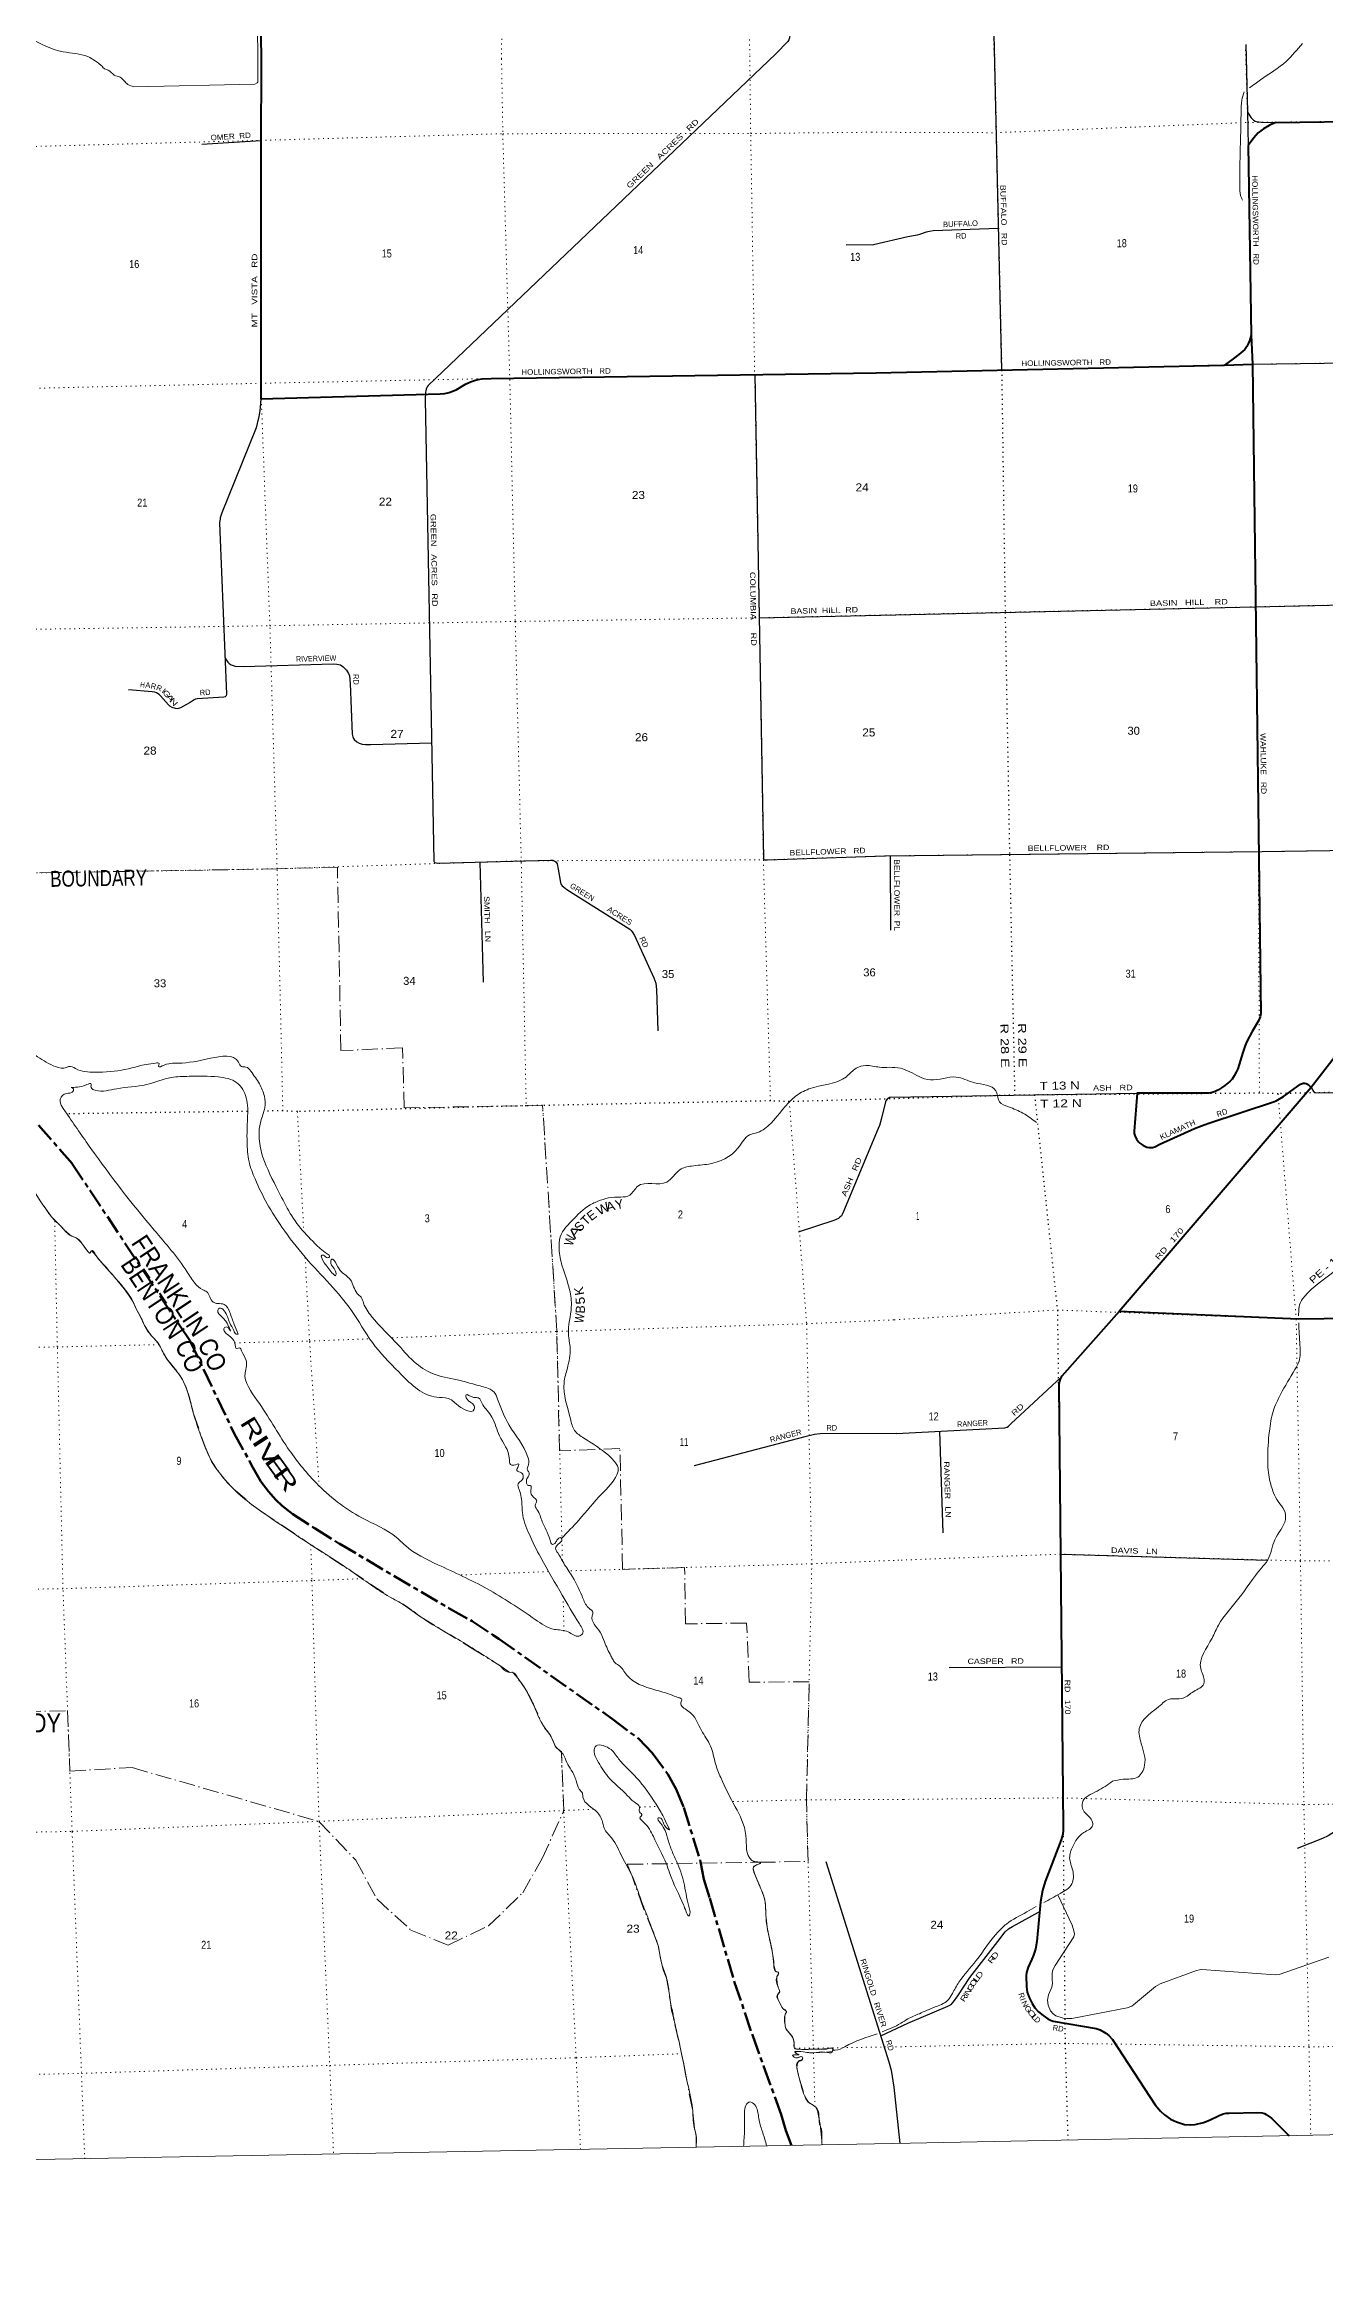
# Model space of a CAD drawing. Header units: feet. Extents: x 250644 to 505285, y -364975 to -177792.
# Drawn here: x 423196 to 451196, y -364975 to -316215 of the extents above; entities that cross this region are included whole.
import ezdxf
from ezdxf.enums import TextEntityAlignment as Align

# ---------------------------------------------------------------- set-up
doc = ezdxf.new("R2010")
doc.units = ezdxf.units.FT
doc.header["$LTSCALE"] = 70
for name, pattern in [('DOT_DASHED', [7.7, 5, -1.2, 0.3, -1.2]), ('DOTTED', [1.5, 0.3, -1.2]), ('LONG_DASH_SHORT_DASH', [9.9, 6, -1.2, 1.5, -1.2])]:
    doc.linetypes.add(name, pattern=pattern)
for name, color, linetype, lineweight in [('11', 7, 'LONG_DASH_SHORT_DASH', 60), ('26', 7, 'Continuous', 40), ('29', 7, 'Continuous', 25), ('39', 7, 'Continuous', 13), ('4', 7, 'Continuous', 13), ('44', 7, 'DOT_DASHED', 13), ('6', 7, 'DOTTED', 25), ('7', 7, 'DOTTED', 13)]:
    doc.layers.add(name, color=color, linetype=linetype, lineweight=lineweight)
for name, color, linetype in [('12', 7, 'Continuous'), ('27', 7, 'Continuous'), ('30', 7, 'Continuous'), ('41', 7, 'Continuous')]:
    doc.layers.add(name, color=color, linetype=linetype)

msp = doc.modelspace()

# ---------------------------------------------------------------- linework, layer by layer
at = {"layer": '11'}
msp.add_lwpolyline([(423065.54, -339844.45), (423801.79, -340689.99), (426146.14, -344218.14), (426371.54, -344556.42), (427338.14, -346572.87), (427753.83, -347328.12), (427924.62, -347636.98), (428092.7, -347858.43), (428252.5, -348035.15), (428395.47, -348169.8), (428625.01, -348352.56), (429117.26, -348667.44), (429639.79, -348993.98), (432073.03, -350426.28), (432552.6, -350693.16), (433008.5, -350993.16), (433134.65, -351077.31), (435611.72, -352825.91), (436195.98, -353265.31), (436490.34, -353568.26), (436832.82, -354034.59), (437015.89, -354361.36), (437177.9, -354766.65), (437549.01, -355949.83), (437622.32, -356330.14), (437748.36, -356749.92), (438292.85, -358591.06), (438687.85, -359757.89), (438931.83, -360439.04), (439311.08, -361477.66), (439414.14, -361829.51), (439534.22, -362157.86)], dxfattribs=at)
at = {"layer": '26'}
for p, q in [((450128.45, -317920.73), (460000.16, -317790.2)), ((449530.05, -318419.26), (449592.31, -322569.88)), ((449592.31, -322569.88), (449618.89, -323206.8)), ((450903.24, -339017.37), (446707.51, -343916.9))]:
    msp.add_line(p, q, dxfattribs=at)
for points in [[(427858.71, -309710.65), (427936.31, -316627.58)], [(427936.31, -316627.58), (427925.9, -318378.76), (427924.45, -323958.68), (431848.91, -323853.36), (431955.4, -323844.18), (432043.55, -323821.93), (432144.38, -323789.87), (432201.86, -323762.67), (432405.75, -323638.98), (432512.31, -323588.69), (432598.76, -323558.51), (432675.16, -323538.4), (432765.63, -323526.33), (432969.6, -323516.69), (441387.53, -323394.32)], [(450128.45, -317920.73), (449987.38, -317980.86), (449863.7, -318055.29), (449802.15, -318100.43), (449749.4, -318147.69), (449649.16, -318256.16), (449530.05, -318419.26)], [(449592.31, -322569.88), (449554.21, -322693.11), (449526.25, -322760.74), (449500.43, -322816.67), (449452.1, -322879.27), (449325.78, -322991.75), (449201.45, -323086.16), (449008.94, -323224.75)], [(441387.53, -323394.32), (449008.94, -323224.75), (449618.89, -323206.8)], [(449618.89, -323206.8), (449802.45, -337401.75), (449793.21, -337478.56), (449756.42, -337560.47), (449618.16, -337799.53), (449499.94, -338012.48), (449462.58, -338104.34), (449413.86, -338257.58), (449299.76, -338609.17), (449268.39, -338685.27), (449224.57, -338764.99), (449174.78, -338836.73), (449123.99, -338889.55), (449019.14, -338978.8), (448947.72, -339030.04), (448880.01, -339069.9), (448806.31, -339105.77), (448736.6, -339127.7), (448668.89, -339141.65), (448599.92, -339147.48), (447099.09, -339147.17), (447031.51, -339972.93), (447034.69, -340027.51), (447046.64, -340069.36), (447085.82, -340151.76), (447130.29, -340208.86), (447156.18, -340236.77), (447224.36, -340278.37), (447311.54, -340322.46), (447351.37, -340332.43), (447384.92, -340332.65), (447433.03, -340330.43), (447482.82, -340314.49), (447591.53, -340262.37), (448355.73, -339916.95), (448508.87, -339856.54), (448648.59, -339808.52), (450106.92, -339326.62), (450142.74, -339311.05), (450178.6, -339291.12), (450298.1, -339219.37), (450674.45, -338951.02), (450728.31, -338928.4), (450762.17, -338928.4), (450796.84, -338934.97), (450837.85, -338954.31), (450903.24, -339017.37)], [(460271.13, -328278.22), (458738.24, -328338.18), (458634.41, -328364.91), (458503.56, -328442.6), (458379.47, -328524.34), (458268.94, -328619.36), (456360.53, -330865.23), (456298.13, -330953.73), (456238.28, -331050.05), (454735.73, -334015.3), (454607.47, -334220.21), (454459.15, -334421.1), (454332.88, -334593.86), (450903.24, -339017.37)], [(446707.51, -343916.9), (445454.56, -345331.1), (445436.61, -345354.2), (445412.48, -345401.42), (445398.77, -345443.88), (445388.49, -345511.92), (445478.43, -355187.46), (445478.43, -355271.16), (445470.35, -355346.91), (445434.61, -355470.46), (445085.91, -356385.58), (445026.3, -356580.55), (444983.93, -356825.57), (444904.8, -357698.6), (444872.37, -357864.3), (444829.12, -357993.56), (444793.27, -358085.24), (444713.6, -358256.63), (444676.13, -358370.57), (444669.78, -358447.96), (444674.36, -358684), (444693.68, -358802.71), (444732.73, -358919.09), (444801.23, -359053.82), (444861.32, -359148.17), (444940.66, -359233.19), (445042.04, -359314.97), (445145.8, -359386.65), (445201.37, -359418.61), (445236.34, -359432.47), (445260.84, -359439.58), (446204, -359598.51), (446289.07, -359629.79), (446416.54, -359701.54), (446476.29, -359753.36), (446559.33, -359839.68), (447495.45, -361266.4), (447611.58, -361407.53), (447698.27, -361485.45), (447830.68, -361582.91), (447959.23, -361640.21), (448137.4, -361694.52), (448268.86, -361706.47), (448368.59, -361696.55), (448547.7, -361650.67), (448683.54, -361600.18), (448896.15, -361503.78), (448981.9, -361467.32), (449042.66, -361452.38), (449106.78, -361447.57), (449740.81, -361431.63), (449835.38, -361444.4), (449883.18, -361458.36), (449919.42, -361477.88), (450037.87, -361560.28), (450427.96, -361946.68)], [(456278.42, -344013.34), (450620.25, -344086.49), (446707.51, -343916.9)]]:
    msp.add_lwpolyline(points, dxfattribs=at)
at = {"layer": '29'}
for p, q in [((443973.32, -316322.41), (444134.21, -323333.21)), ((426633.35, -318395.19), (427925.37, -318309.93)), ((440733.87, -320587.23), (441333.55, -320591.76)), ((449618.89, -323206.8), (456897.55, -323096.03)), ((438829.76, -328750.35), (441489.5, -328688.46)), ((441711.05, -335576.86), (441701.89, -333954.51)), ((432715.56, -334089.66), (432791.39, -336715.73)), ((441692.53, -339230.3), (447099.09, -339147.17)), ((442777.84, -346536.67), (442848.29, -348757.18)), ((445426.79, -349228.07), (449940.57, -349356.62)), ((442984.77, -351701.06), (445445.89, -351687.19)), ((441487.95, -359755.61), (442082.54, -359480.47))]:
    msp.add_line(p, q, dxfattribs=at)
for points in [[(443627.22, -302100.55), (443665.35, -303669.11), (443653.05, -303760.15), (443633.38, -303794.6), (443577.5, -303868.4), (443474.19, -303982.21), (443444.67, -304021.6), (443431.94, -304066.05), (443431.55, -304103.66), (443438.11, -304146.34), (443474.44, -304234.96), (443638.24, -304527.86), (443667.74, -304586.2), (443674.26, -304630.84), (443681.19, -304762.92), (443722.52, -307441.68), (443818.79, -311979.81), (443842.76, -312516.28), (443893.45, -312797.17), (443900.65, -312845.08), (443973.32, -316322.41)], [(441164.04, -311337.99), (440899.94, -311841.84), (440841.83, -311928.72), (440758.13, -312023.84), (440549.88, -312207.73), (440490.84, -312240.55), (440448.89, -312246.23), (440363.97, -312235.34), (440280.9, -312227.42), (440151.01, -312243.28), (439940.01, -312301.36), (439575.64, -312424.37), (439535.23, -312446.98), (439493.63, -312486.73), (439467.39, -312539.25), (439450.53, -312648.94), (439504.41, -315950.29), (439496.11, -316065.42), (439481.35, -316108.1), (439453.78, -316148.97), (439196.57, -316414.47)], [(439196.57, -316414.47), (431586.65, -323673), (431566.61, -323701.08), (431546.56, -323749.22), (431536.54, -323785.32), (431529.88, -323813.38), (431521.8, -323977.46), (431710.38, -334069.59), (431716.95, -334086.9), (431737, -334102.95), (431795.19, -334114.53), (434266.54, -334047.76), (434313.82, -334052.81), (434341.38, -334061.84), (434360.43, -334071.87), (434377.46, -334085.91), (434395.68, -334108.14), (434408.03, -334129.03), (434433.46, -334247.65), (434485.71, -334541.21), (434499.64, -334580.77), (434517.78, -334607.4), (434545.85, -334635.48), (434623.39, -334693.21), (435996.16, -335555.98), (436026.2, -335584.2), (436054.26, -335618.3), (436100.2, -335698.67), (436524.54, -336619.24), (436566.1, -336738.71), (436581.81, -336878.49), (436612.6, -337777.97)], [(449474.45, -316215.14), (449510.28, -317693.56), (449530.05, -318419.26)], [(449510.28, -317693.56), (449594.65, -317816.14), (449644.81, -317865.27), (449678.66, -317887.19), (449711.09, -317898.54), (449821.45, -317910.62), (450128.45, -317920.73)], [(444056.98, -320234.6), (442633.8, -320291.02), (442557.89, -320299.09), (442484.09, -320314.22), (442339.57, -320367.47), (442286.67, -320381.99), (442085.09, -320419.64), (441333.55, -320591.76)], [(438737.11, -323432.85), (438921.5, -334015.78), (438926.35, -334030.78), (438944.67, -334038.8), (439010.06, -334038.67), (441590.94, -333955.81)], [(427924.45, -323958.68), (427905.87, -324223.45), (427885.82, -324347.81), (427849.74, -324504.26), (427823.68, -324592.52), (427071.97, -326453.9), (427039.74, -326560.9), (427033.88, -326594.3), (427025.86, -326662.5), (427027.24, -326859.01), (427176.06, -330420.62), (427171.2, -330447.44), (427161.17, -330463.48), (427145.14, -330477.53), (427114.63, -330485.37), (426531.75, -330521.65), (426497.12, -330529.06), (426465.6, -330543.72), (426379.58, -330600.51), (426303.23, -330642), (426166.92, -330720.23), (426124.82, -330736.27), (426098.31, -330739.99), (426058.67, -330736.27), (425990.52, -330714.21), (425938.4, -330684.12), (425906.68, -330656.39), (425732.93, -330455.47), (425699.27, -330427.01), (425640.73, -330391.28), (425608.65, -330379.25), (425552.07, -330366.85), (425031.82, -330321.34)], [(441489.5, -328688.46), (455234.6, -328386.75)], [(427142.33, -329613.4), (427176.2, -329673.18), (427207.27, -329717.3), (427236.34, -329747.39), (427274.84, -329775.06), (427322.54, -329795.53), (427367.64, -329805.56), (427550.18, -329811.63), (429506.49, -329757.42), (429592.3, -329760.2), (429670.86, -329781.49), (429730.99, -329821.6), (429759.06, -329853.7), (429799.15, -329897.82), (429847.6, -329966.99), (429867.3, -330022.18), (429882.34, -330188.52), (429925.43, -331295.87), (429936.32, -331349.68), (429953.5, -331392.14), (429968.53, -331412.19), (430029.97, -331462.49), (430079.78, -331490.43), (430142.92, -331511.08), (430220.1, -331522.52), (430331.68, -331522.73), (431662.05, -331482.89)], [(441590.94, -333955.81), (449833.03, -333859.45), (452300.29, -333821.41), (452403.13, -333810.98), (452471.96, -333794.03), (452773.29, -333731.54)], [(450903.24, -339017.37), (450956.31, -339105.38), (450993.33, -339132.79), (451076.86, -339136.59), (456894.41, -338999.52), (460518.39, -338945.03), (473239.77, -338702.96)], [(441692.53, -339230.3), (441631.08, -339278.99), (441603.02, -339311.08), (441595.54, -339335.67), (441495.79, -339720.86), (441458.69, -339848.64), (441433.92, -339917.6), (440673.01, -341734.8), (440642.83, -341798.27), (440627.96, -341827.35), (440594.72, -341858.44), (440566.66, -341882.51), (440462.66, -341931.39), (439679.09, -342185.11)], [(441834.22, -346587.61), (444201.93, -346459.79), (444258.2, -346445.12), (444286.89, -346425.98), (444345.28, -346370.3), (444540.05, -346187.97), (445436.61, -345354.2)], [(441834.22, -346587.61), (440165.74, -346592.12), (440038.87, -346609.96), (439824.76, -346660.62), (437404.35, -347296.68)], [(456071.32, -353433.44), (453856.46, -354327.69), (453595.33, -354410.31), (453495.5, -354446.9), (452801.78, -354832.03), (452741.04, -354862.42), (452644.94, -354901.34), (452271.95, -355012.6), (451693.1, -355162.56), (451597.69, -355198.42), (451518.45, -355238.54), (451360.71, -355336.83), (451279.24, -355386.71), (451151.52, -355440.87), (450601.34, -355663.97)], [(440290.7, -355949.42), (441667.25, -360325.61), (441719.28, -360508.35), (441776.25, -360884.17), (441909.19, -362112.25)], [(442082.54, -359480.47), (442953.77, -359112.99), (443026.35, -359072.07), (443080.44, -359017.94), (443175.43, -358880.65), (443439.31, -358479.33), (444051.51, -357697.82), (444209.84, -357486.6), (444281.1, -357420.59), (444368.17, -357370.43), (444938.15, -357053.61)]]:
    msp.add_lwpolyline(points, dxfattribs=at)
at = {"layer": '39'}
for points in [[(427859.91, -316629), (427853.86, -315716.99), (427856.92, -315629.43)], [(427859.91, -316629), (427858.74, -317037.68), (427847.29, -317049.14), (427796.91, -317083.49), (425149.38, -317135.31)], [(451295.59, -358038.43), (450209.31, -358414.45), (450118.11, -358426.06), (448512.79, -358307.62), (448463, -358313.57), (448396.84, -358331.75), (447605.89, -358620.81), (447500.19, -358682.93), (447021.7, -359078.99), (446982.54, -359106.89), (446880.43, -359145.74), (445671.66, -359377.45), (445561.65, -359382.04), (445483.74, -359372.86), (445323.31, -359317.84), (445263.73, -359276.56), (445204.14, -359212.37), (445151.79, -359087.72), (445139.98, -358978.49), (445157.83, -358864.66), (445231.04, -358694.66), (445245.4, -358611.64), (445236.12, -358529.86), (445237.54, -358385.22), (445254.56, -358313.57), (445304.84, -358221.35), (445711, -357595.57), (445731.25, -357524.83), (445714.61, -357460.93), (445676.28, -357337.08), (445366.82, -356675.39)]]:
    msp.add_lwpolyline(points, dxfattribs=at)
for points in [[(421263.4, -315530.37), (421584.57, -315375.12), (421857.54, -315483.83), (422170.11, -315684.42), (422859.28, -316068.63), (423601.46, -316371.7), (424139.68, -316478.68), (424461.42, -316693.83)], [(450712.94, -316190.46), (450362.83, -316577.08), (449800.27, -316984.66), (449555.61, -317161.81)], [(425149.38, -317135.31), (425020.03, -317085.17), (424848.78, -316929.37), (424719.47, -316881.23), (424588.89, -316776.52), (424506.46, -316744.44), (424454.13, -316688.96)], [(449437.81, -317250.07), (449388.9, -317431.76), (449371.58, -317697.2), (449362.54, -318201.51), (449349.45, -318703.88), (449342.1, -319302.57), (449361.92, -319513.12), (449401.9, -319616.86)], [(409941.76, -328398.7), (410081.64, -328599.24), (410199.7, -328695.69), (410700.2, -329211.42), (411019.54, -329579.53), (411065.3, -329675.09), (410975.92, -329734.64), (410870.65, -329804.47), (410947.55, -329961.73), (411278.12, -330401.87), (411876.74, -331022.38), (411946.65, -331121.58), (412007.44, -331154.74), (412101.61, -331263.59), (412199.1, -331330.27), (412289.83, -331230.59), (412406.33, -331232.79), (412424.71, -331372.91), (412539.02, -331485.46), (412656.49, -331545.81), (413073.06, -331721.87), (413410.67, -331859.04), (413634.32, -332026.05), (413895.1, -332252.67), (414397.32, -332629.97), (414566.17, -332761.73), (414662.71, -332892.61), (414776, -332943.01), (414879.94, -333035.66), (415064.68, -333157.15), (415330.72, -333337.55), (415743.16, -333628), (416134.99, -333886.67), (416223.04, -333989.6), (416292.74, -333954.42), (416450.82, -334042.23), (416815.49, -334237.14), (417035.35, -334418.26), (417309.95, -334630.62), (417542.49, -334849.64), (417740.52, -335167.49), (417956.1, -335332.62), (418372.32, -335608.97), (418840.74, -335884.51), (419318.83, -336137.84), (419775.53, -336433.61), (420049.02, -336700.14), (420101.91, -336741.44), (420192.25, -336740.04), (420344.47, -336837.96), (420365.81, -336913.85), (420422.29, -336929.02), (420527.74, -336991.57), (421324.43, -337446.54), (421923.73, -337744.11), (422536.92, -338031.45), (423044.15, -338346.5), (423435.31, -338565.07), (423672.57, -338583.45), (423730.39, -338558.48), (423869.74, -338606.46), (424292.75, -338686.15), (424954.44, -338627.74), (425624.78, -338484.96), (425699.26, -338495.84), (425688.24, -338558.19), (425814.32, -338532.16), (426130.85, -338487.13), (426827.92, -338382.05), (427437.76, -338466.85), (427501.59, -338562.14), (427600.16, -338572.64), (427708.11, -338665.23), (427895.41, -338941.12), (428004.24, -339208.2), (428012.43, -339460.8), (427926.93, -339754.96), (427887.47, -340040.39), (427944.39, -340446.67), (428261.9, -341189.88), (428794.93, -342094.21), (429158.74, -342479.69), (429226.08, -342544.83), (429378.53, -342656.79), (429429.85, -342724.19), (429384.07, -342748.97), (429296.72, -342688.15), (429262.59, -342688.68), (429284.56, -342802.66), (429395.59, -342959.39), (429483.77, -343070.34)], [(409995.85, -331634.85), (410169.2, -331831.12), (410339.23, -331912.72), (410423.94, -331935.47), (410449.32, -332013.3), (410603.39, -332101.17), (410663.33, -332204.54), (410825.69, -332308.32), (411101.82, -332612.92), (411902.33, -333178.15), (412269.03, -333495.38), (412490.29, -333760.71), (412905.36, -334089.23), (413241.25, -334364.82), (413313.17, -334463.99), (413432.24, -334500.25), (413643.68, -334657.43), (413781.8, -334631.22), (413845.39, -334712.46), (414103.2, -334880.95), (414507.38, -335157.49), (415221.94, -335746.11), (415346.65, -335880.57), (415607.28, -335976.81), (415967.36, -336258.04), (416196.1, -336368.82), (416449.73, -336527.35), (416782.71, -336748.83), (417170.16, -336985.51), (417461.35, -337229.7), (417554.66, -337286.42), (417926.25, -337535.38), (418361.92, -337773.32), (418520.06, -337865.13), (419020.14, -338112.1), (419259.25, -338242.77), (419421.51, -338340.54), (420307.39, -338846.28), (420939.44, -339181.45), (421139.8, -339396.97), (421198.31, -339414.11), (421308.48, -339518.71), (421414.2, -339597.3), (421605.46, -339748.77), (421667.29, -339723.74), (421670.73, -339567.24), (421774.66, -339537.55), (421816.71, -339773.57), (421856.75, -339887.28), (421962.3, -339955.84), (422078.8, -339958.04), (422193.94, -340120.72), (422180.17, -340259.33), (422281.58, -340319.94), (422531.95, -340524.65), (422633.44, -340711.61), (422765.93, -340952.25), (423219.66, -341675.29), (423420.67, -341930.91), (423559.37, -342061.14), (423745.17, -342246.79), (423907.07, -342322.51), (424050.22, -342478.74), (424140.67, -342605.7), (424187.44, -342641.08), (424226.76, -342590.32), (424314.68, -342685.23), (424433.6, -342833.82), (424748.8, -343193.97), (425141.12, -343725.42), (425199.52, -343856.89), (425311.44, -344067.76), (425373.99, -344207.19), (425528.5, -344443.47), (425669.6, -344597.73), (425816.68, -344870.23), (426204.89, -345395.73), (426355.76, -345776.48), (426471.36, -346209.93), (426638.02, -346694.74), (426832.47, -347161.06), (427015.79, -347439.02), (427298.36, -347769.59), (428085.82, -348395.19), (428979.19, -348989.06), (429971.88, -349639.56), (430796.22, -350188.37), (431039.38, -350320.99), (431407.19, -350584.05), (432169.88, -351047.57), (433170.18, -351671.88)], [(423672.98, -339580.29), (423601, -339477.11), (423534.2, -339323.71), (423626.04, -339169.85), (423827.44, -339084.49), (423826.88, -339050.4), (423790.38, -339028.9), (424008.77, -338999.44), (424212.74, -338948.13), (424213.97, -339022.33), (424303.29, -339081.11), (424774.64, -339047.72), (425425.76, -338957.39), (425969.39, -338802.53), (426358.53, -338776.44), (426991.27, -338788.68), (427403.03, -338916.67), (427609.29, -339246.42), (427634.81, -339697.32), (427625.1, -340202.91), (427670.57, -340645.47), (427799.26, -341020.55), (428389.01, -342076.44), (428897.85, -342732.45), (429437.75, -343323.78), (429913.12, -343898.06), (430366.48, -344599.05), (430947.39, -345241.9), (431721.45, -345785.47), (431956.8, -345809.9), (432096.05, -345851.87), (432197.91, -345940.54), (432595.39, -346054.72), (432594.23, -345984.54), (432430.97, -345826.61), (432415.56, -345744.62), (432585.12, -345798.15), (432691.72, -345808.53), (432782.54, -345957.55), (432880.99, -346082.38), (432983.85, -346231.21), (433149.18, -346635.81), (433364.54, -347151.95), (433388.51, -347265.91), (433461.05, -347280.83), (433573.11, -347257.03), (433546.26, -347333.66), (433529.22, -347396.1), (433628.45, -347446.71), (433647.03, -347598.86), (433554.14, -347688.55), (433580.32, -347814.51), (433640.05, -348148.54), (433648.8, -348312.87), (433795.14, -348783.95), (434050.65, -349299.47), (434522.09, -350122.53), (434897.94, -350750.51), (434963.76, -350966.1), (434884.28, -351017.48), (434649.82, -350924.84), (434349.7, -350869.33), (433926.44, -350653.26), (432875.16, -349981.61), (431800.21, -349456.75), (431088.47, -349038.57), (430896.81, -348863.03), (430138.66, -348431.53), (429134.01, -347664.89), (428512.89, -346898.31), (427849.23, -345865.63), (427582.18, -345260.03), (427611.75, -345105.13), (427605.78, -344986.88), (427503.96, -344779.87), (427462.72, -344714.32), (427404.77, -344731.26), (427354.56, -344609.69), (427223.3, -344443.25), (427122.24, -344282.35), (427190.13, -344259.23), (427265.97, -344352.33), (427222.02, -344244.7), (427080.12, -344042.32), (426987.23, -343889.32), (427022.67, -343846.65), (427124.01, -343903.24), (427246.86, -344168.1), (427334, -344337.23), (427387.48, -344414.62), (427431.62, -344411.93)], [(434507.64, -348880.2), (434882.5, -348480.26), (435389.03, -347902.77), (435715.52, -347488.53), (435745.15, -347337.64), (435703.58, -347252.04), (435529.75, -347062.19), (434991.39, -346685.44), (434791.9, -346522.06), (434701.37, -346268.74), (434559.76, -345476.67), (434632.81, -345158.63), (434693.88, -344722.44), (434656.69, -344416.14), (434719.11, -343819.47), (434682.8, -343444.96), (434519.57, -342924), (434453.21, -342553.97), (434478.95, -342288.81), (434775.56, -341889.08), (435187.72, -341555.75), (435301.42, -341509.86), (435531.1, -341434.09), (435799.91, -341417.88), (435997.96, -341372.69), (436171.51, -341181.45), (436808.55, -341089.33), (437093.23, -340818.15), (437348.93, -340737.97), (437727.73, -340693.98), (438368.52, -340343.06), (438618.78, -340054.36), (438794.64, -340003.5), (439082.56, -339806.48), (439615.05, -339220.56), (439917.51, -339053.4), (440736.36, -338783.96), (440954.17, -338598.06), (441160.02, -338538.71), (441463.86, -338576.11), (441674.75, -338578.85)], [(441674.75, -338578.85), (441920.03, -338598.74), (442328.59, -338780.37), (442574.71, -338854.38), (443141.44, -338792.21), (443528.87, -338913.95), (444007.67, -339096.36), (444043.57, -339196.16), (444088.14, -339331.96), (444286.8, -339444.97), (444600.26, -339582.07), (444896.89, -339787.76)], [(454016.25, -339128.05), (453931.82, -339317.78), (453537.52, -339933.31), (452961.4, -340817.15), (452546.47, -341513.38), (452364.35, -341876.12), (452145.83, -342335.9), (451909.33, -342575.06), (451425.86, -343029.45), (450759.69, -343589.49), (450679.49, -343705.39), (450630.35, -344011.4)], [(427431.62, -344411.93), (427345.86, -344204.67), (427247.06, -343937.43), (427125.7, -343762.81), (426988.86, -343744.88), (426883.9, -343712.41), (426743.64, -343487.94), (426654.55, -343443.19), (426483.53, -343301.43), (426310.65, -343047.38), (425594.84, -342139.87), (424207.84, -340352.22), (423672.98, -339580.29)], [(429483.77, -343070.34), (429563.19, -343137.31), (429553.2, -343019.12), (429460.34, -342868.13), (429476.82, -342771.6), (429585.17, -342888.25), (429694.33, -343053.04), (429883.88, -343222.59), (430037.47, -343525.07), (430121.18, -343608.02), (430175.53, -343737.55), (430349, -344027.69), (430939.75, -344658.35), (431325.88, -345057.52), (431739.49, -345297.8), (432291.88, -345429.63), (432654.96, -345528.29), (432941.62, -345620.12), (433022.85, -345675.02), (433105.84, -345836.2), (433358.2, -346403.91), (433769.34, -347101.54), (433784.07, -347263.78), (433762.03, -347388.48), (433782.6, -347418.24), (433795.68, -347480.22), (433747.11, -347579.25), (433740.57, -347669.61), (433773.62, -347725.26), (433821.77, -347722.51), (433830.44, -347882.83), (433857.44, -347936.57), (433906.55, -347991.97), (433963.92, -348061.28), (433927.27, -348152.1), (433966.97, -348245.76), (434083.9, -348516.72), (434255.21, -348919.22), (434304.95, -349012.72), (434358.79, -348989.82), (434405.81, -348918.89), (434493.28, -348865.38), (434511.07, -348911.13), (434433.37, -349006.71), (434376.61, -349095.85), (434422.46, -349197.43), (434532.05, -349388.28), (434709.34, -349666.33), (434954.15, -350141.9), (435066.3, -350366.8), (435133.64, -350431.95), (435190.82, -350489.23), (435176.11, -350571.69), (435348.74, -350932.05), (435446.64, -351145.14), (435586.22, -351449.85), (435631.78, -351533.39), (435658.7, -351583.11), (435754.25, -351653.84), (435932.52, -351869.69), (436548.28, -352191.08), (436883.33, -352294.19), (437073.23, -352363.45), (437140.11, -352400.52), (437117.24, -352475.09), (437270.73, -352649.21), (437569.08, -353083.84), (437664.05, -353240.82), (437765.5, -353425.78), (437874.21, -353807.18), (437987.69, -354112.3), (438305.49, -354751.21), (438538.7, -355375.38), (438670.21, -355920.91), (438706.71, -355942.4), (438835.56, -355962.47), (438857.87, -355976.16), (438770.27, -356021.64), (438708.7, -356062.71), (438733.43, -356222.79), (438838.05, -356477.9), (438940.73, -356737.05), (438980.21, -357181.71), (439012.43, -357429.92), (439106.04, -357869.73), (439151.96, -358218.01), (439186.14, -358341.84), (439255.02, -358378.88), (439216.46, -358475.75), (439242.09, -358689.97), (439284.03, -358797.63)], [(450632.5, -344167.37), (450660.41, -344657.79), (450642.59, -345007.59), (450551.51, -345187.95), (450234.21, -345733.83), (450072.29, -346104.25), (449991.75, -346537.5), (449954.85, -347166.84), (449996.64, -347595.94), (450082.01, -347881.67), (450181.81, -348076.75), (450317.57, -348263.18), (450341.26, -348465.63), (450108.49, -348913.61), (449957.14, -349349.83), (449812.62, -349535.44), (449326.65, -350186.72), (448877.72, -350777.09), (448738.36, -351062.74), (448489.41, -351727.94), (448533.83, -351855.71), (448559.56, -352060.13), (448335.8, -352226.75), (448105.64, -352371.39), (447747.27, -352415.85), (447636.44, -352502.16), (447144.46, -353041.06), (447188.49, -353371.7), (447263.13, -353842.41), (447111.23, -354100.16), (446795.05, -354147.9), (446561.09, -354192.18)], [(433170.18, -351671.88), (433373.28, -351811.13), (433443.55, -351810.04), (433556.32, -351950.7), (433630.25, -352049.84), (433737.39, -352214.65), (433888.81, -352507.14), (434107.46, -352979.11), (434257.39, -353181.36), (434340.55, -353352.57), (434369.84, -353424.32), (434541.39, -353598.16), (434620.7, -353779.45), (434717.84, -353946.43), (434828.21, -354185.4), (434893.4, -354362.9), (434961.17, -354454.11), (434974.64, -354540.15), (435289.41, -354874.23), (435411.83, -355113.02), (435439.68, -355218.89), (435599.82, -355431.02), (435829.58, -355846.65), (436040.86, -356242.62), (436256.11, -356819.95), (436352.29, -357062.8), (436508.01, -357479.76), (436610.25, -357762.04), (436659.14, -357986.07), (436709.52, -358219.75), (436815.9, -358541.09), (436865.23, -358861.24), (436922.94, -359185.27), (436951.32, -359323.23), (436988.88, -359502.71), (437069.03, -359853.24), (437192.67, -360453.48), (437256.79, -360769.63), (437370.28, -361344.52), (437409.3, -361761.11), (437455.01, -361975.01), (437448, -362195.8)], [(436803.92, -355993.99), (436517.04, -355402.74), (436284.61, -355069.39), (436224.8, -354974.04), (436262.28, -354933.35), (436210.84, -354857.93), (436209.15, -354755.66), (436092.83, -354643.14), (435950.01, -354506.96), (435519.36, -354086.42), (435288.61, -353732.98), (435219.22, -353543.52), (435263.3, -353416.47), (435413.83, -353412.13), (435587.97, -353499.68), (435753.93, -353699.69), (436148.42, -354118.78), (436577.64, -354695.79), (436734.75, -354968.13), (436836.7, -355183.17), (436862.02, -355256.99), (436817.36, -355227.6), (436728.71, -355088.57), (436648.73, -354987.52), (436622.73, -354993.94), (436668.75, -355105.55), (436771.88, -355270.42), (436843.91, -355497.96), (436936.46, -355751.25), (437051.08, -356004.2), (437193.24, -356465.32), (437297.83, -356961.12), (437315.94, -357085.19), (437294.75, -357139.67), (437232.94, -357044.36), (437172.16, -356890.86), (436867.46, -356193.58), (436803.92, -355993.99)], [(446561.09, -354192.18), (446221.81, -354407.02), (445901.17, -354653.68), (445924.43, -354832.04), (446090.31, -355019.94), (446126.82, -355153.87), (445933.05, -355313.95), (445689.67, -355617.5), (445621.95, -355869.76), (445688.98, -356139.74), (445670.19, -356435.33), (445411.15, -356648.77), (445056.58, -356844.1)], [(444892.77, -356933.54), (444685.93, -357049.16), (444239.21, -357314.1), (444055.64, -357484.04), (443579.28, -358111.05), (443200.51, -358585.7), (443056.38, -358829.26), (442944.88, -358989.89), (442676.46, -359127.17), (442333.96, -359273.78), (442080.95, -359386.03)], [(439284.03, -358797.63), (439230.89, -358862.63), (439282.02, -359040.35), (439348.25, -359159.67), (439423.66, -359226.69), (439396.71, -359297.31), (439391.8, -359485.93), (439413.73, -359597.91), (439491.67, -359696.98), (439571.86, -359810.07), (439591.88, -359928.09), (439601.54, -360026.22), (439686.28, -360050.98), (439828.92, -360054.79), (440185.61, -360047.96), (440347.05, -360037.65), (440428.91, -360029.43), (440426.15, -360105.69), (440268.05, -360115.55), (440018.92, -360130.06), (439687.08, -360099.11), (439612.97, -360110.29), (439639.59, -360141.97), (439698.31, -360171.14), (439597.97, -360174.7), (439565.98, -360183.22), (439621.11, -360238.53), (439771.38, -360218.14), (439780.24, -360268.15), (439680.75, -360323.85), (439657.18, -360476.65), (439698.27, -360654.52), (439802.67, -361017.95), (439926.57, -361224.62), (440050.32, -361300.92), (440095.35, -361352.37), (440135.91, -361498.16), (440172.11, -361744.3), (440174.19, -361748.28), (440199.92, -361968.51), (440206.53, -362143.15)], [(440446.85, -360068.59), (440493.88, -360072.55), (440701.44, -359995.11), (441412.32, -359712.62)], [(441520.01, -359669.97), (441929.93, -359482.64), (442080.95, -359386.03)], [(438488.52, -362179.6), (438508.62, -361816.25), (438510.39, -361437.14), (438535.87, -361278.29), (438627.03, -361204.67), (438732.51, -361269.22), (438817.22, -361534.67), (438881.86, -361800.43), (438953.73, -362017.94), (438991.27, -362167.48)]]:
    msp.add_spline(points, degree=3, dxfattribs=at)
at = {"layer": '4'}
msp.add_lwpolyline([(250643.67, -181929.51), (281972.62, -181563.19), (313301.03, -181153.78), (344628.85, -180701.28), (375956.02, -180205.69), (407282.48, -179667), (438608.16, -179085.23), (469933.03, -178460.36), (501256.99, -177792.42), (505285.47, -360804.74), (473709.75, -361478.06), (442133.15, -362107.94), (410555.7, -362694.39), (378977.49, -363237.41), (347398.55, -363736.98), (315818.96, -364193.12), (284238.76, -364605.82), (252658.03, -364975.08)], close=True, dxfattribs=at)
msp.add_lwpolyline([(250643.67, -181929.51), (281972.62, -181563.19), (313301.03, -181153.78), (344628.85, -180701.28), (375956.02, -180205.69), (407282.48, -179667), (438608.16, -179085.23), (469933.03, -178460.36), (501256.99, -177792.42), (505285.47, -360804.74), (473709.75, -361478.06), (442133.15, -362107.94), (410555.7, -362694.39), (378977.49, -363237.41), (347398.55, -363736.98), (315818.96, -364193.12), (284238.76, -364605.82), (252658.03, -364975.08)], close=True, dxfattribs=at)
at = {"layer": '44'}
for p, q in [((420608.84, -352707.13), (423698.54, -352648.65)), ((435941.46, -356006.86), (438834.65, -355963.09))]:
    msp.add_line(p, q, dxfattribs=at)
for points in [[(438836.86, -355963.05), (439899.37, -355946.98), (439863.19, -354596.66), (439926, -352015.73), (438610.32, -352023.74), (438555.36, -350731.5), (437217.92, -350749.82), (437198.44, -349518.49), (435842.71, -349557.44), (435783.21, -346916.03), (434459.75, -346965.28), (434402.3, -344340.19), (434090.66, -339414.29), (431061.75, -339463.29), (431027.03, -338155.8), (429679.52, -338213.24), (429601.19, -334203.25), (428285.58, -334238.77), (422909.5, -334331.11), (422659.73, -323696.18), (422562.42, -316727.32)], [(423171.19, -341602.78), (423345.92, -341847.97), (423658.95, -342160.98), (423752, -342252.71), (423790.25, -342273.5), (423838.24, -342288.87), (423885.25, -342307.32), (423913.4, -342328.23), (424000.14, -342418.27), (424065.14, -342498.38), (424126.83, -342587.88), (424151.73, -342616.8), (424185.89, -342640.07), (424191.13, -342641.68), (424196.5, -342636.62), (424214.78, -342596.34), (424221.05, -342588.91), (424226.12, -342589.72), (424253.59, -342617.93), (424289.53, -342656.2), (424443.14, -342845.62), (424736.82, -343179.93), (424934.12, -343420.24), (425048.99, -343578.06), (425127.12, -343701.26), (425210.33, -343877.84), (425295.57, -344036.91), (425381.49, -344221.68), (425476.95, -344373.14), (425541.84, -344460.21), (425665.84, -344592.47), (425714.68, -344672.98), (425794.71, -344832.88), (425873.44, -344952.6), (426128.24, -345273.7), (426211.54, -345408.26), (426305.44, -345622.71), (426354.99, -345773.88), (426452.8, -346147.91), (426707.15, -346877.23), (426850.66, -347195.93), (426945.25, -347343.66), (427178.58, -347644.52), (427336.96, -347805.27), (427738.22, -348144.41), (427929.84, -348285.34), (428978.54, -348988.63), (430772.39, -350172.65), (431020.43, -350309.4), (431138.26, -350389.23), (431436.81, -350602.28), (432516.33, -351263.8), (433174.8, -351675.05), (433354.78, -351798.45), (433385.83, -351814.43), (433433.42, -351804.8), (433450.84, -351818.21), (433553.94, -351947.54), (433716.13, -352178.55), (433836.84, -352402.91), (434093.23, -352950.86), (434132.89, -353020.36), (434231.29, -353140.74), (434261.6, -353189.19), (434382.4, -353445.44), (434501.99, -353550.08)], [(423698.54, -352648.65), (423748.31, -353967.94), (425112.81, -353892.07), (429198.17, -355069.05), (430004.55, -355915.2), (430461.11, -356763.61), (431211.17, -357448.86), (432026.46, -357775.17), (432906.97, -357350.97), (433657.04, -356633.08), (434080.99, -355882.57), (434555.76, -354831.46), (434501.99, -353550.08)], [(437448.11, -362192.33), (437450.29, -361936.92), (437436.55, -361868.19), (437411.36, -361779.98), (437368.83, -361368.32), (437217.1, -360595.16), (437183.56, -360382.78), (437067.56, -359850.06), (436962.23, -359411.54), (436947.64, -359331.41), (436914.66, -359203.27), (436859.91, -358820.56), (436805.53, -358494), (436732.03, -358313.99), (436665.87, -358027.63), (436624.23, -357805.29), (436515.84, -357513.2), (436301.35, -356971.13), (436047.63, -356266.87), (435941.46, -356006.86)], [(438836.86, -355963.05), (438857.93, -355974.73), (438840.88, -355988.38), (438726.83, -356044.92), (438709.43, -356061.69), (438697.44, -356089.49), (438697.62, -356123.98), (438714.08, -356177.33), (438894.47, -356612.92), (438945.96, -356754.51), (438966.78, -356875.93), (438974.84, -357118.63), (438987.61, -357243.64), (439013.56, -357436.99), (439066.75, -357687.79), (439102.77, -357852.28), (439125.36, -358000.35), (439150.25, -358206.17), (439169.52, -358292), (439187.87, -358345.44), (439203.53, -358356.17), (439245.92, -358368.09), (439253.97, -358375.78), (439255.56, -358386.89), (439252.41, -358399.88), (439219.1, -358459.35), (439216.79, -358485.03), (439218.18, -358536.84), (439227.75, -358639.63), (439239.31, -358682.49), (439271.6, -358765.73), (439283.1, -358795.24), (439223.33, -358874.74), (439219.16, -358908.25), (439228.48, -358940.74), (439336.12, -359140.28), (439355.72, -359168.8), (439367.7, -359178.73), (439407.26, -359204.85), (439420.58, -359219.57), (439423.76, -359239.25), (439398.81, -359287.72), (439393.71, -359336.74), (439390, -359436.77), (439396.92, -359550.17), (439413.14, -359596.93), (439413.14, -359596.93), (439449.42, -359646.08), (439544.99, -359764.74), (439569.29, -359804.6), (439582.79, -359845.61), (439592.33, -359931.74), (439591.42, -360000.13), (439602.67, -360027.85), (439619.35, -360042.33), (439649.62, -360049.98), (439765.44, -360054.1), (439899.03, -360054.03), (440131.15, -360050.03), (440249.14, -360044.39), (440427.77, -360029.5), (440437.08, -360032.21), (440445.77, -360052.15), (440443.12, -360086.96), (440431.13, -360104.31), (440296.83, -360113.84), (440028.54, -360129.52), (439932.91, -360128.3), (439742.34, -360103.57), (439663.47, -360099.13), (439631.47, -360103.9), (439611.34, -360111.22), (439616.03, -360124.01), (439645.36, -360145.51), (439682.4, -360159.88), (439701.32, -360169.41), (439683.81, -360173.46), (439597.61, -360174.75), (439568.6, -360182.14), (439561.9, -360186.66), (439562.96, -360194.65), (439573.58, -360206.76), (439623.4, -360239.63), (439650.25, -360242.69), (439737.82, -360212.31), (439770.4, -360217.48), (439779.88, -360229.33), (439783.77, -360246.27), (439780.3, -360268.04), (439762.09, -360283.78), (439714.41, -360296.28), (439687.21, -360312.89), (439660.66, -360389.87), (439654.35, -360455.58), (439697.78, -360652.67), (439835.18, -361095.99), (439909.96, -361206.04), (440065.27, -361314.08), (440108.98, -361387.59), (440163.42, -361700.28), (440206.53, -362143.15)]]:
    msp.add_lwpolyline(points, dxfattribs=at)
at = {"layer": '6'}
msp.add_line((427632.51, -339541.88), (423685.16, -339597.86), dxfattribs=at)
for points in [[(443973.32, -316322.41), (443874.79, -312781.92), (443721.04, -307447.66), (443629.82, -302134.6), (443615.65, -296874.67), (443533.07, -292617.32)], [(443973.32, -316322.41), (444014.99, -318132.89), (444134.21, -323333.21), (444210.48, -328631.72), (444306.97, -333931.25), (444420.06, -339187.59)], [(473239.77, -338702.96), (471690.45, -338734.36), (471248.59, -338741.99), (466399.65, -338833.72), (465956.45, -338839.81), (460940.43, -338939.62), (460483.97, -338945.34), (455519.54, -339031.69), (455087.84, -339044.39), (450180.78, -339156.68), (449773.26, -339145.76), (444854.2, -339185.06), (444418.7, -339187.6), (441693.31, -339270.83)], [(441693.31, -339270.83), (439488.32, -339328.83), (439076.41, -339313.16), (434090.66, -339414.29), (433730.11, -339420.24), (428726.74, -339547.99), (428409.18, -339530.86), (427993.1, -339536.76)], [(444852.8, -339185.07), (445353.45, -343887.29), (445423.02, -349223.95), (445472.53, -354553.97), (445521.88, -359922.82), (445581.61, -362041.27)]]:
    msp.add_lwpolyline(points, dxfattribs=at)
at = {"layer": '7'}
for p, q in [((439488.32, -339328.83), (439867.89, -344190.85)), ((428726.74, -339547.99), (428866.03, -342164.27)), ((434218.1, -349606.69), (432262.79, -349680.65)), ((434558.25, -350909.7), (434542.07, -350171.29)), ((436219.05, -354757.8), (436601.83, -354740.85)), ((440018.07, -360133.91), (440048.22, -361294.94)), ((441815.34, -359998.15), (442092.42, -359993.58))]:
    msp.add_line(p, q, dxfattribs=at)
for points in [[(427529.4, -288667.89), (427601.35, -291731.47), (427695.34, -297012.76), (427775.86, -302381.54), (427837.88, -307672.5), (427896.85, -313038.6), (427936.31, -316627.58)], [(433193.23, -316528.78), (433219.08, -312932.38), (433149.84, -307633.7), (433064, -302301.09), (432984.03, -296958.36), (432846.76, -291678.73), (432838.82, -289556.63)], [(438203.37, -293269.8), (438290.65, -296903.78), (438348.51, -302246.83), (438475.93, -307538.66), (438537.35, -312851.51), (438624.28, -316425.45)], [(439076.41, -339313.16), (438920.62, -334029.64), (438829.76, -328750.35), (438732.17, -323469.21), (438644.4, -318159.4), (438624.28, -316425.45)], [(449469.52, -316329.64), (449517.79, -317936), (449620.63, -323203.9), (449686.65, -328507.38), (449752.67, -333857.83), (449773.26, -339145.76)], [(428409.18, -339530.86), (428283.3, -334238.77), (428125.39, -328922.94), (427923.76, -323621.84), (427922.61, -318309.89), (427936.31, -316627.58)], [(433193.23, -316528.78), (433220.83, -318171.36), (433373.84, -323540.34), (433493.4, -328829.6), (433624.71, -334100.63), (433732.74, -339420.2)], [(441286.16, -318131.32), (444006.1, -318141.78), (449519.06, -317918.22), (454752.62, -317858.51), (460072.6, -317784.82), (465304.62, -317660.45), (470589.86, -317441.11), (472797.32, -317262.09)], [(409765.79, -318525.15), (411839.1, -318541.3), (417222.55, -318531.97), (422585.78, -318452.61), (427922.61, -318309.89), (433218.69, -318163.37), (438644.4, -318159.4), (441286.16, -318131.32)], [(441387.53, -323394.32), (444134.21, -323333.21), (449618.09, -323205.17), (454899.89, -323127.67), (460116.37, -323078.3), (465460.79, -322914.16), (470688.97, -322758.08), (472907.91, -322621.45)], [(409859.28, -323752.57), (412051.14, -323837.15), (417357.94, -323806.94), (422663.65, -323736.79), (427919.27, -323620.98), (433373.98, -323509.56), (438737.11, -323432.85), (441387.53, -323394.32)], [(441489.5, -328688.46), (444215.55, -328629.18), (449685.38, -328509.92), (454988.78, -328391.74), (460271.13, -328278.22), (465588.23, -328221.22), (470847.12, -328161.91), (473019.32, -328020.16)], [(410725.67, -329238.9), (412166.54, -329238.8), (417476.03, -329128.32), (422794.19, -329003.86), (428125.39, -328922.94), (433493.4, -328829.6), (438829.76, -328750.35), (441489.5, -328688.46)], [(441590.94, -333955.81), (444314.59, -333926.17), (449752.67, -333862.92), (455107.08, -333789.63), (460390.01, -333619.02), (465741.19, -333536.88), (471155.92, -333458.76), (473130.69, -333417.53)], [(441590.94, -333955.81), (438951.54, -334043.39), (433624.76, -334063.56), (428287.88, -334237.63), (422917.53, -334330.98), (417593.29, -334399.57), (417023.13, -334408.42)], [(450180.78, -339156.68), (450577.94, -344090.01), (450672.52, -349373.71), (450745.7, -354699.17), (450858.53, -359997.83), (450897.22, -361937.47)], [(434523.84, -349359.98), (434404.52, -344358.79), (434090.66, -339414.29)], [(424074.16, -362448.65), (424001.76, -360563.16), (423798.08, -355287.24), (423597.92, -349981.17), (423474.38, -344693.98), (423416.71, -341926.82)], [(428896.66, -342739.63), (428994.66, -344580.23), (429203.29, -347731.77)], [(430797.93, -344495.87), (434406.81, -344355.35), (439867.83, -344186.84), (441786.31, -344100.1)], [(439867.89, -344190.85), (439980.7, -349436.09), (439863.19, -354596.66), (440015.06, -360017.8), (440015.9, -360050.26)], [(441786.31, -344100.1), (445353.45, -343887.29), (450620.25, -344086.49), (455842.06, -344021.4), (461187.39, -344015.13), (466517.65, -344001.11), (471832.43, -344059.04), (473350.69, -344078.31)], [(410236.4, -344840.12), (412682.4, -344775.21), (418137.96, -344754.73), (423474.38, -344693.98), (425696.2, -344642.53)], [(427353.98, -344604.14), (428990.41, -344566.25), (430308.1, -344514.94)], [(429018.93, -349015.1), (429044.84, -349802.37), (429200.17, -355069.02), (429434.96, -360404.63), (429517.75, -362347.43)], [(441887.55, -349356.37), (439980.7, -349436.09), (434669.2, -349590.84)], [(455610.98, -349381.6), (450672.52, -349373.71), (445420.48, -349225.22), (441887.55, -349356.37)], [(430154.63, -349760.39), (429044.84, -349802.37), (423597.92, -349981.17), (418301.89, -350055.34), (412781.17, -350143.02), (410331.27, -350145.1)], [(434920.52, -362245.72), (434825.83, -360236.73), (434551.81, -354835.54), (434501.99, -353550.08)], [(410426.86, -355489.98), (412903.47, -355476.37), (418500.47, -355387.51), (423798.08, -355287.24), (429198.17, -355069.05), (434555.76, -354831.46), (435232.31, -354801.5)], [(438251.94, -354636.74), (439855.16, -354596.78), (441988.3, -354587.62)], [(441988.3, -354587.62), (445455.97, -354555.05), (450745.7, -354699.17), (452601.8, -354684.73)], [(410521.59, -360786.82), (413005.69, -360810.03), (418666.57, -360698.11), (424004.04, -360579.17), (429434.96, -360404.63), (434825.83, -360236.73), (437133.14, -360148.77)], [(439602.33, -360027.33), (440011.21, -360027.89), (441595.32, -360001.78)], [(454860.62, -359966.83), (450858.53, -359997.83), (445521.88, -359922.82), (442092.42, -359993.58)]]:
    msp.add_lwpolyline(points, dxfattribs=at)

# ---------------------------------------------------------------- texts
at = {"layer": '12'}
for s, rotation, width, p in [('FRANKLIN', 303.603, 0.95, (425076.86, -342417.24)), ('BENTON', 303.603, 0.9, (424842.64, -342891.94)), ('CO', 295.611, 0.9, (426035.32, -344656.13)), ('CO', 295.611, 0.9, (426531.26, -344622.93))]:
    msp.add_text(s, height=400, rotation=rotation, dxfattribs=dict(at, width=width)).set_placement(p)
at = {"layer": '27'}
for s, rotation, width, p in [(' HOLLINGSWORTH   RD', 270.888, 1.1, (449613.11, -319023.33)), ('MT   VISTA   RD', 89.985, 1.35, (427847.37, -322397.69)), ('HOLLINGSWORTH   RD', 0.885, 1.1, (444565.97, -323245.17)), ('HOLLINGSWORTH   RD', 0.833, 1.1, (433624.8, -323437.16)), ('WAHLUKE   RD', 270.741, 1.15, (449793.2, -331272.5)), ('KLAMATH', 24.323, 1.1, (447628.51, -340169.53)), ('RD   170', 49.425, 1.35, (447571.06, -342800.88)), ('RD   170', 270.533, 1.2, (445513.72, -351971.04)), ('RD', 350.435, 0.9, (445243.77, -359633.04))]:
    msp.add_text(s, height=120, rotation=rotation, dxfattribs=dict(at, width=width)).set_placement(p)
msp.add_text('RD', height=120, rotation=18.286, dxfattribs=at).set_placement((448860.39, -339667.65))
for s, rotation, p in [('R', 288.549, (444515.78, -358896.11)), ('D', 315.362, (444876.29, -359451.28))]:
    msp.add_text(s, height=120, rotation=rotation, dxfattribs=at).set_placement(p, align=Align.CENTER)
for s, rotation, width, p in [('I', 288.549, 0.9, (444542.17, -358979.88)), ('N', 296.95, 1.15, (444590.95, -359086.26)), ('G', 302.492, 1.2, (444662.64, -359203.53)), ('O', 312.021, 1.5, (444749.21, -359312.9)), ('L', 314.108, 2.05, (444827.87, -359406.22))]:
    msp.add_text(s, height=120, rotation=rotation, dxfattribs=dict(at, width=width)).set_placement(p, align=Align.CENTER)
at = {"layer": '30'}
for s, rotation, width, p in [('GREEN   ACRES   RD', 43.646, 1.3, (436758.81, -318642.93)), ('OMER  RD', 3.775, 1.1, (427271.32, -318282.93)), ('BUFFALO   RD', 271.428, 1.2, (444119.86, -319947.65)), ('RD', 2.27, 0.85, (443250.52, -320458.19)), ('GREEN   ACRES   RD', 271.07, 1.25, (431657.47, -327491.43)), ('COLUMBIA     RD', 270.998, 1.25, (438640.45, -328555.74)), ('BASIN  HILL  RD', 1.333, 1.2, (440255.55, -328647.16)), ('BASIN   HILL    RD', 1.257, 1.25, (448231.32, -328474.82)), ('RIVERVIEW', 1.587, 0.95, (429138.2, -329699.68)), ('RD', 272.228, 0.85, (429950.85, -330099.42)), ('H', 355.001, 0.7, (425333.3, -330274.37)), ('A', 353.001, 0.9, (425449.69, -330281.81)), ('R', 349.001, 0.85, (425567.43, -330304.49)), ('I', 321.602, 1.15, (425765.68, -330392.93)), ('G', 310.852, 1.45, (425823.4, -330453.08)), ('A', 310.852, 1.7, (425899.46, -330541.03)), ('N', 310.852, 1.55, (425975.52, -330628.98)), ('RD', 3.562, 0.85, (426712.29, -330440.28)), ('BELLFLOWER   RD', 1.839, 1.15, (440328.17, -333921.62)), ('BELLFLOWER    RD', 0.67, 1.2, (445597.97, -333838.96)), ('BELLFLOWER  PL', 270.323, 1.15, (441783.82, -334814.73)), ('SMITH   LN', 271.654, 1.2, (432821.68, -335339.46)), ('ACRES', 327.851, 1.1, (435745.92, -335316.03)), ('RD', 294.748, 1.05, (436255.16, -335867.62)), ('ASH   RD', 0.881, 1.25, (446568.59, -339085.3)), ('ASH   RD', 67.28, 1.3, (440905.14, -340999.18)), ('RD', 43.111, 1.3, (444523.33, -346107.74)), ('RD', 0.155, 0.8, (440418.29, -346521.44)), ('RANGER', 3.09, 0.95, (443499.47, -346427.61)), ('RANGER   LN', 271.817, 1.2, (442888.38, -347813.35)), ('DAVIS   LN', 358.389, 1.25, (447036.66, -349212.27)), ('CASPER   RD', 0.323, 1.2, (444004.08, -351625.32)), ('RINGOLD   RIVER', 287.461, 1.15, (441271.46, -358839)), ('D', 51.926, 1.45, (443695.93, -358465.4)), ('R', 51.926, 1.45, (443962.95, -358126.35)), ('D', 51.926, 1.45, (444032.49, -358039.22)), ('R', 55.319, 1.35, (443357.28, -358965.52)), ('N', 56.674, 1.3, (443451.86, -358824.28)), ('G', 56.674, 1.25, (443509.07, -358727.75)), ('O', 56.674, 1.25, (443566.66, -358632.04)), ('L', 51.926, 1.8, (443635.67, -358541.88))]:
    msp.add_text(s, height=120, rotation=rotation, dxfattribs=dict(at, width=width)).set_placement(p, align=Align.CENTER)
for s, rotation, p in [('BUFFALO', 2.27, (443235.91, -320193.22)), ('R', 339.639, (425684.01, -330340.71)), ('GREEN', 327.851, (434924.73, -334799.1)), ('RANGER', 14.724, (439424.98, -346694.76)), ('I', 56.674, (443402.34, -358897.05)), ('RD', 287.461, (441632.47, -359985.57))]:
    msp.add_text(s, height=120, rotation=rotation, dxfattribs=at).set_placement(p, align=Align.CENTER)
at = {"layer": '41'}
for s, rotation, p in [('T', 44.647, (435101.54, -341992.71)), ('E', 37.601, (435225.26, -341893.37)), ('Y', 13.771, (435794.14, -341669.17)), ('S', 45.581, (434966.34, -342128.07)), ('B', 87.479, (435016.87, -343876.99))]:
    msp.add_text(s, height=200, rotation=rotation, dxfattribs=at).set_placement(p, align=Align.CENTER)
for s, height, rotation, width, p in [('W', 200, 26.703, 1.1, (435454.1, -341757.03)), ('A', 200, 14.741, 1.1, (435598.68, -341717.52)), ('W', 200, 73.382, 0.9, (434778.92, -342389.31)), ('A', 200, 56.039, 1.55, (434877.37, -342231.63)), ('K', 200, 99.577, 1.05, (434988.97, -343456.34)), ('5', 200, 94.392, 1.1, (435014.14, -343673.51)), ('W', 200, 81.462, 0.8, (434995.39, -344081.05)), ('R', 350, 301.367, 1.5, (427589.49, -346564.48)), ('I', 350, 302.897, 1.85, (427774.83, -346850.16)), ('V', 350, 304.53, 1.55, (427961.28, -347149.41)), ('E', 350, 306.074, 1.8, (428148.62, -347413.69)), ('R', 350, 306.074, 1.6, (428334.44, -347690.49))]:
    msp.add_text(s, height=height, rotation=rotation, dxfattribs=dict(at, width=width)).set_placement(p, align=Align.CENTER)
at = {"layer": '41', "width": 1.3}
msp.add_text('PE - 16.4', height=150, rotation=41.699, dxfattribs=at).set_placement((450945.77, -343320.8))
at = {"layer": '44', "width": 0.8}
msp.add_text('BOUNDARY', height=350, rotation=0.878, dxfattribs=at).set_placement((423320.23, -334634.08))
at = {"layer": '44', "width": 0.85}
msp.add_text('APPROX MON BDY', height=420, dxfattribs=at).set_placement((421381.35, -353124.86), align=Align.CENTER)
at = {"layer": '6'}
for s, rotation, width, p in [('R 28 E', 271.233, 1.35, (444105.96, -337625.36)), ('R 29 E', 271.233, 1.35, (444489.76, -337617.59)), ('T 13 N', 0.881, 1.25, (444966.75, -339073.95)), ('T 12 N', 0.881, 1.3, (444976.83, -339463.08))]:
    msp.add_text(s, height=175, rotation=rotation, dxfattribs=dict(at, width=width)).set_placement(p)
at = {"layer": '7'}
for s, width, p in [('15', 0.85, (430570.63, -320870.09)), ('14', 0.85, (436072.89, -320797.55)), ('13', 0.85, (440820.18, -320943.84)), ('18', 0.85, (446651.3, -320645.34)), ('16', 0.85, (425046.43, -321102.12)), ('21', 0.85, (425221.45, -326319.53)), ('22', 1.1, (430508.82, -326297.28)), ('23', 1.1, (436044.38, -326152.01)), ('24', 1.1, (440938.85, -325984.88)), ('19', 0.85, (446893.71, -326008.52)), ('28', 1.1, (425359.58, -331740.59)), ('27', 1.1, (430763.72, -331375.14)), ('26', 1.1, (436111.9, -331448.03)), ('25', 1.1, (441085.23, -331343.59)), ('30', 1.05, (446885.71, -331306.72)), ('36', 1.05, (441105.86, -336590.58)), ('31', 0.85, (446845.21, -336619.18)), ('33', 1.05, (425584.21, -336829.24)), ('34', 1.05, (431039.46, -336776.1)), ('35', 1.05, (436699.94, -336627.09)), ('3', 0.85, (431511.78, -341969.81)), ('2', 0.85, (437050.55, -341883.84)), ('1', 0.4, (442266.27, -341914.84)), ('6', 0.85, (447716.01, -341766.53)), ('4', 0.85, (426204.53, -342094.3)), ('12', 0.85, (442535.11, -346301.13)), ('7', 0.85, (447882.91, -346737.04)), ('9', 0.85, (426080.8, -347270.99)), ('10', 0.85, (431726.49, -347101.08)), ('11', 0.65, (437095.03, -346858.86)), ('14', 0.85, (437389.76, -352075.73)), ('13', 0.85, (442517.38, -351988.24)), ('18', 0.85, (447948.28, -351923.67)), ('16', 0.85, (426355.21, -352576.17)), ('15', 0.85, (431771.39, -352397.88)), ('23', 1.1, (435927.59, -357502.15)), ('24', 1.1, (442574.32, -357416.87)), ('19', 0.85, (448123.68, -357281.85)), ('21', 0.85, (426621.69, -357854.88)), ('22', 1.1, (431948.82, -357651.52))]:
    msp.add_text(s, height=175, dxfattribs=dict(at, width=width)).set_placement(p)

doc.saveas('drawing.dxf')
